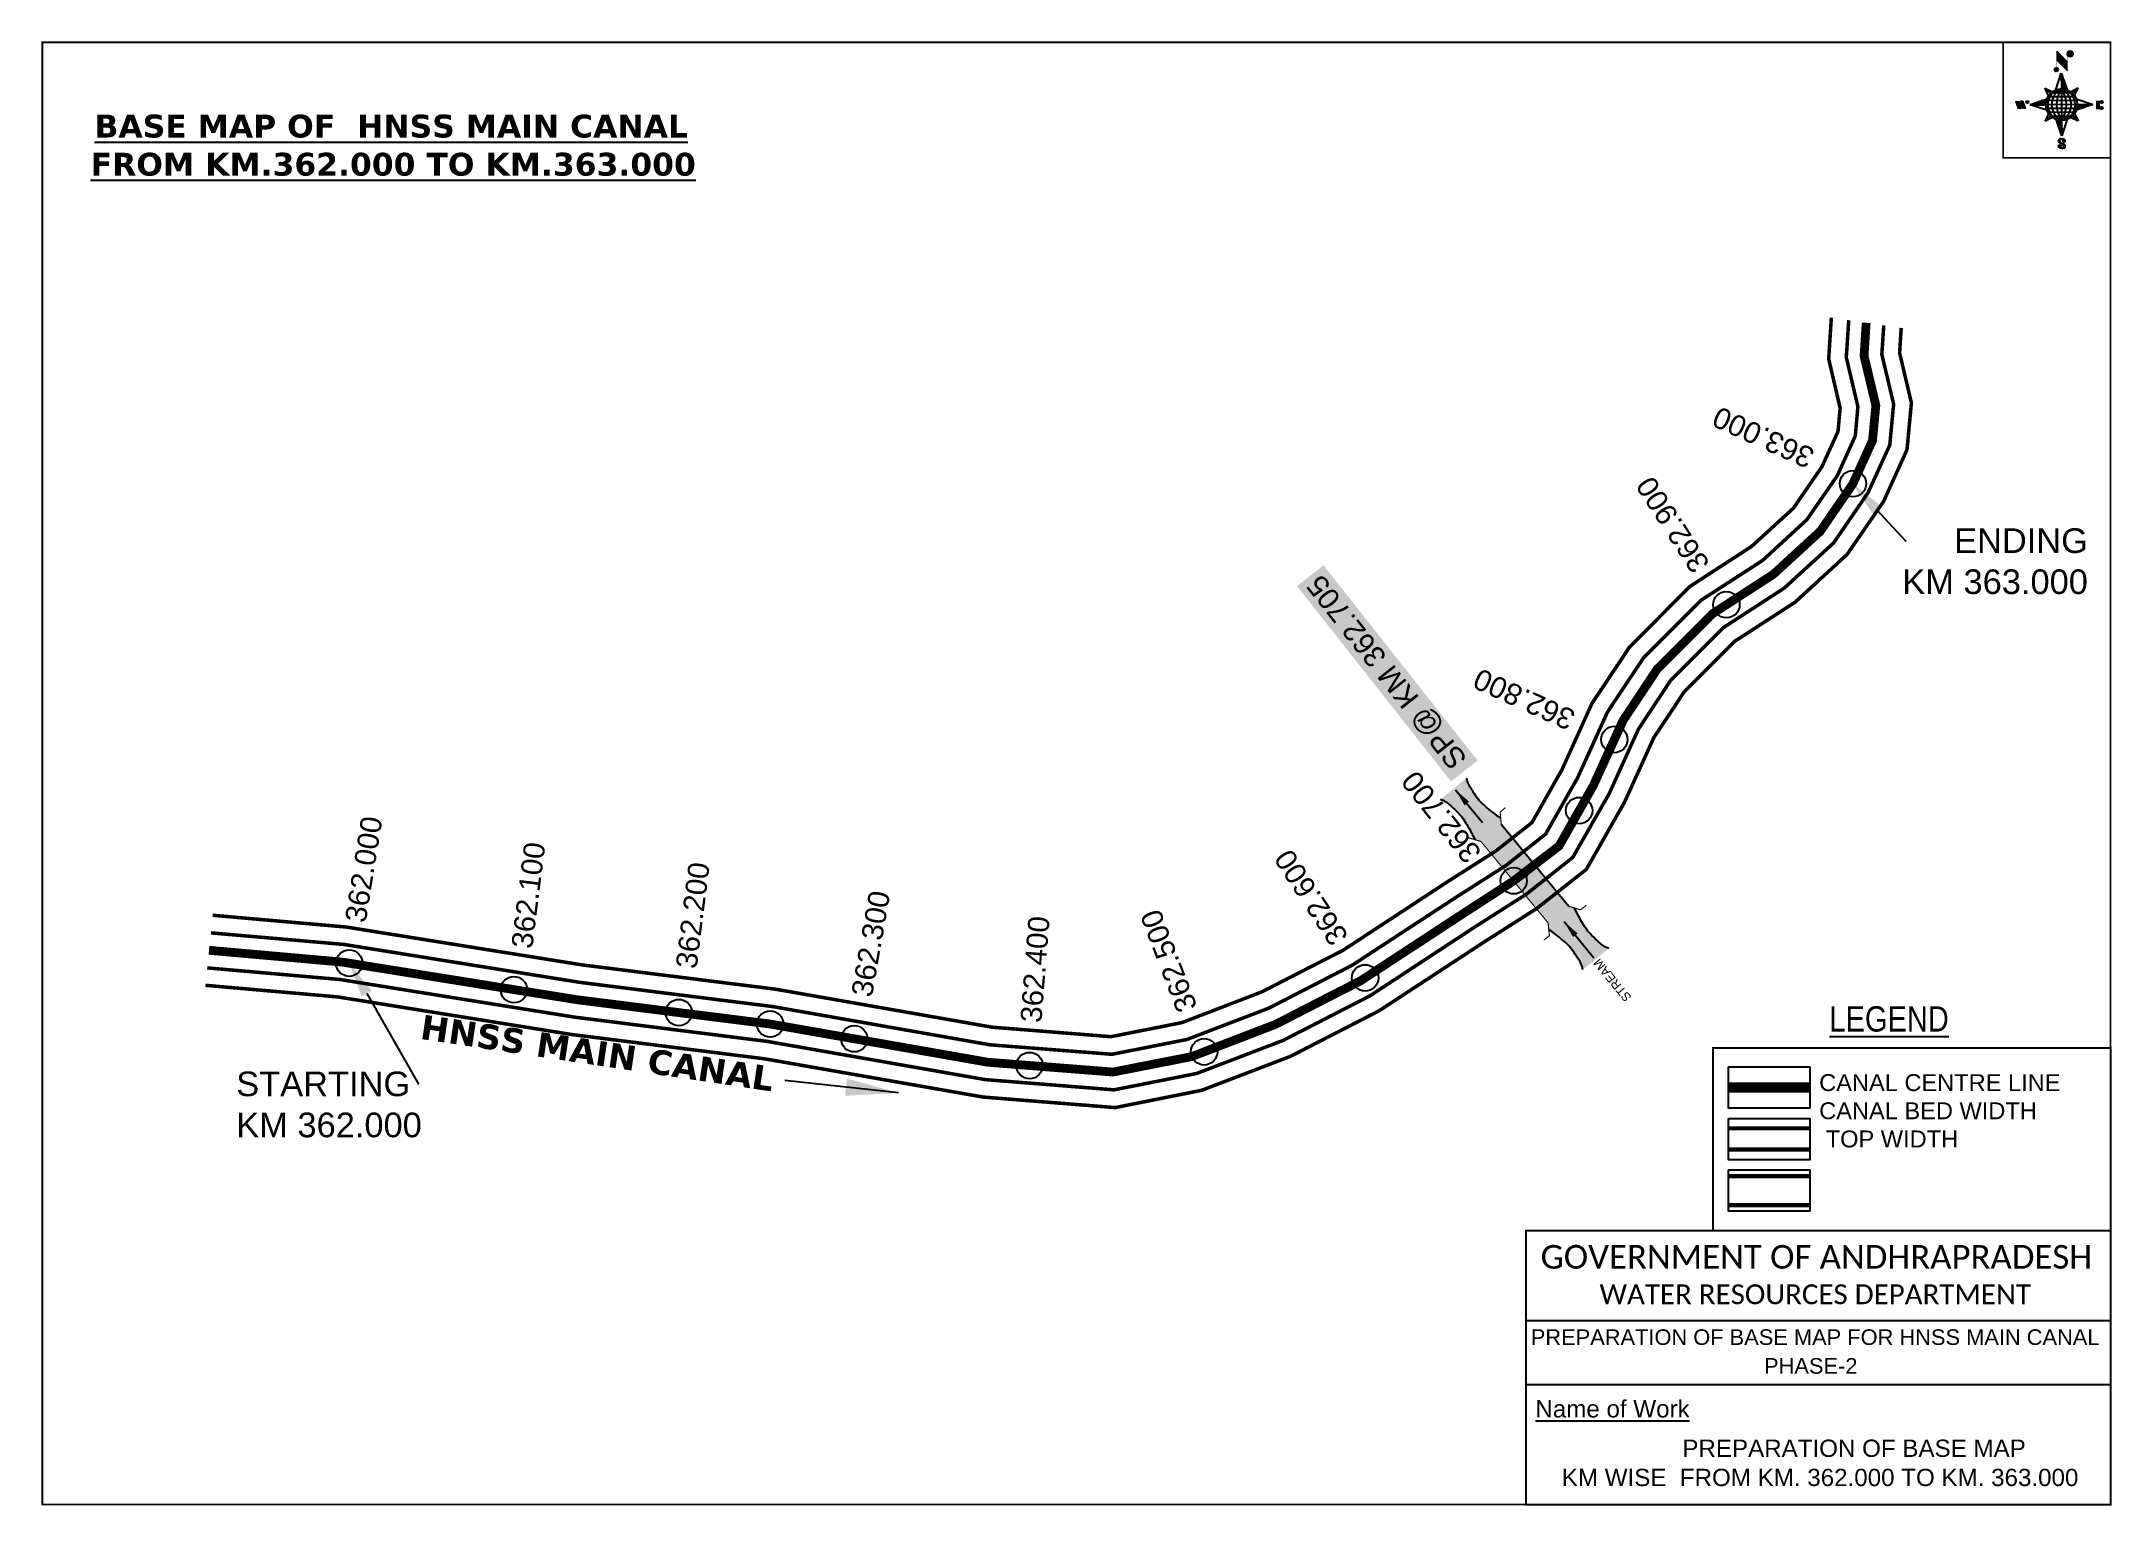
# Model space of a CAD drawing. Header units: inches. Extents: x 809893 to 811070, y 1578476 to 1579308.
import ezdxf
from ezdxf import colors
from ezdxf.entities.mleader import LeaderData, LeaderLine
from ezdxf.enums import TextEntityAlignment as Align
from ezdxf.math import Vec2, Vec3

# ---------------------------------------------------------------- set-up
doc = ezdxf.new("R2010")
doc.units = ezdxf.units.IN
doc.header["$LTSCALE"] = 15
doc.header["$MEASUREMENT"] = 0
doc.header["$PDMODE"] = 32
doc.header["$PDSIZE"] = 15
doc.linetypes.add('HIDDEN2', pattern=[0.1875, 0.125, -0.0625])
for name, color, linetype in [('AQUADUCT', 1, 'Continuous'), ('bord', 1, 'Continuous'), ('CANAL1', 7, 'Continuous'), ('CSMark', 72, 'Continuous'), ('DCBMS', 232, 'Continuous'), ('PAGE', 7, 'Continuous'), ('STRUCTURE', 5, 'Continuous'), ('TEXT', 6, 'Continuous')]:
    doc.layers.add(name, color=color, linetype=linetype)
doc.styles.add('ARIALN', font='ARIALN.TTF')
doc.styles.get("Standard").update_dxf_attribs({"font": 'arial.ttf'})
doc.dimstyles.get("Standard").update_dxf_attribs({"dimtxt": 20, "dimasz": 0.18, "dimexe": 0.18, "dimexo": 0.0625, "dimgap": 0.09, "dimtad": 0, "dimtih": 1, "dimtoh": 1, "dimdec": 4, "dimzin": 0, "dimdsep": 46, "dimtxsty": 'Standard', "dimcen": 0.09, "dimadec": 0, "dimazin": 0, "dimtfac": 1, "dimtdec": 4, "dimtofl": 0, "dimtmove": 0, "dimatfit": 3, "dimfxl": 0, "dimtolj": 1, "dimtzin": 0, "dimarcsym": 0})
pattern_1 = [(267.297113149, (-8720374.938, 50637915.138), (10.5367255337, -0.497431438), [])]
pattern_2 = [(357.297113149, (-8720374.938, 50637915.138), (0.497431438, 10.5367255337), [])]

# ---------------------------------------------------------------- blocks, each defined once
blk = doc.blocks.new('*X26')
at = {"color": 0, "linetype": 'Continuous'}
for p, q in [((6321.6, 240.5), (6322.3, 241.2)), ((6321.6, 240.3), (6322.3, 241)), ((6321.6, 240.1), (6322.3, 240.8)), ((6321.6, 239.9), (6322.4, 240.7)), ((6321.6, 239.8), (6322.4, 240.6)), ((6321.6, 239.6), (6322.5, 240.5)), ((6321.6, 239.4), (6322.5, 240.3)), ((6321.6, 239.2), (6322.6, 240.2)), ((6321.7, 239.1), (6322.6, 240.1)), ((6321.8, 240.8), (6322.4, 241.4)), ((6321.8, 239), (6322.7, 240)), ((6321.8, 239), (6322.8, 239.9)), ((6321.9, 238.9), (6322.9, 239.8)), ((6322, 238.8), (6323, 239.7)), ((6322.1, 241.3), (6322.4, 241.6)), ((6322.1, 238.7), (6323.1, 239.6)), ((6322.2, 238.6), (6323.1, 239.6)), ((6322.3, 238.5), (6323.2, 239.5)), ((6322.4, 238.5), (6323.3, 239.4)), ((6322.5, 238.4), (6323.4, 239.3)), ((6322.7, 238.4), (6323.6, 239.3)), ((6322.8, 238.3), (6323.7, 239.2)), ((6322.9, 238.3), (6323.8, 239.1)), ((6323.1, 238.2), (6323.9, 239.1)), ((6323.2, 238.2), (6324, 239)), ((6323.3, 238.2), (6324.2, 239)), ((6323.5, 238.1), (6324.3, 238.9)), ((6323.7, 238.1), (6324.4, 238.9)), ((6323.8, 238.1), (6324.6, 238.8)), ((6324.1, 238.2), (6324.7, 238.8)), ((6324.3, 238.3), (6324.9, 238.8)), ((6324.6, 238.3), (6325.1, 238.8)), ((6324.8, 238.4), (6325.2, 238.8)), ((6325.1, 238.5), (6325.4, 238.8)), ((6325.4, 238.6), (6325.6, 238.8))]:
    blk.add_line(p, q, dxfattribs=at)
blk = doc.blocks.new('*X25')
at = {"color": 0, "linetype": 'Continuous'}
for p, q in [((6324.4, 240.3), (6324.5, 240.4)), ((6324.6, 240.3), (6324.8, 240.5)), ((6324.7, 240.2), (6325, 240.5)), ((6324.8, 240.2), (6325.2, 240.6)), ((6325, 240.1), (6325.5, 240.6)), ((6325.1, 240.1), (6325.6, 240.6)), ((6325.2, 240), (6325.8, 240.6)), ((6325.3, 240), (6326, 240.6)), ((6325.4, 239.9), (6326.1, 240.6)), ((6325.5, 239.8), (6326.2, 240.5)), ((6325.6, 239.8), (6326.3, 240.5)), ((6325.7, 239.7), (6326.5, 240.4)), ((6325.9, 239.6), (6326.6, 240.3)), ((6326, 239.5), (6326.7, 240.3)), ((6326, 239.4), (6326.8, 240.2)), ((6326.1, 239.3), (6327, 240.2)), ((6326.2, 239.3), (6327.1, 240.1)), ((6326.3, 239.2), (6327.1, 240)), ((6326.4, 239.1), (6327.2, 239.9)), ((6326.5, 239), (6327.3, 239.8)), ((6326.5, 238.9), (6327.4, 239.7)), ((6326.6, 238.8), (6327.5, 239.6)), ((6326.7, 238.7), (6327.5, 239.5)), ((6326.8, 238.6), (6327.6, 239.4)), ((6326.8, 238.5), (6327.7, 239.3)), ((6326.8, 236.5), (6327.4, 237)), ((6326.9, 238.3), (6327.8, 239.2)), ((6326.9, 238.2), (6327.9, 239.1)), ((6326.9, 236.8), (6327.6, 237.4)), ((6327, 238.1), (6327.8, 239)), ((6327, 237.9), (6327.8, 238.8)), ((6327, 237.8), (6327.8, 238.6)), ((6327, 237.6), (6327.8, 238.4)), ((6327, 237.4), (6327.8, 238.2)), ((6327, 237.3), (6327.8, 238)), ((6327, 237.1), (6327.8, 237.9))]:
    blk.add_line(p, q, dxfattribs=at)
blk = doc.blocks.new('H')
at = {"layer": 'bord', "extrusion": (0.000427885, 0.004792, 0.999988)}
h = blk.add_hatch(dxfattribs=at)
h.set_pattern_fill('LINE', color=8, scale=84.387686, angle=-2.7029, style=0)
h.set_pattern_definition(pattern_2)
h.paths.add_polyline_path([(-492, 786, -0.090992), (-448, 775), (-486, 912)])
h = blk.add_hatch(dxfattribs=at)
h.set_pattern_fill('LINE', color=8, scale=84.387686, angle=-92.7029, style=0)
h.set_pattern_definition(pattern_1)
h.paths.add_polyline_path([(-625, 665, -0.090992), (-615, 710), (-751, 671)])
h = blk.add_hatch(dxfattribs=at)
h.set_pattern_fill('LINE', color=8, scale=84.387686, angle=-2.7029, style=0)
h.set_pattern_definition(pattern_2)
h.paths.add_polyline_path([(-504, 533, -0.090992), (-549, 543), (-510, 406)])
h = blk.add_hatch(dxfattribs=at)
h.set_pattern_fill('LINE', color=8, scale=84.387686, angle=-92.7029, style=0)
h.set_pattern_definition(pattern_1)
h.paths.add_polyline_path([(-246, 647), (-372, 653, -0.090992), (-382, 609)])
for p, q in [((-519, 1020, -1217), (-435, 927, -1216)), ((-516, 1087, -1217), (-432, 994, -1217)), ((-538, 774, -1216), (-487, 906, -1216)), ((-487, 906, -1216), (-493, 780, -1216)), ((-487, 906, -1216), (-448, 769, -1216)), ((-865, 701, -1215), (-847, 638, -1215)), ((-847, 700, -1215), (-829, 637, -1215)), ((-829, 699, -1215), (-811, 636, -1215)), ((-829, 699, -1215), (-811, 698, -1215)), ((-811, 698, -1215), (-794, 635, -1215)), ((-752, 665, -1215), (-615, 704, -1215)), ((-627, 794, -1216), (-567, 760, -1216)), ((-627, 794, -1216), (-584, 747, -1215)), ((-599, 731, -1215), (-627, 794, -1216)), ((-421, 753, -1216), (-359, 781, -1216)), ((-359, 781, -1216), (-405, 739, -1216)), ((-359, 781, -1216), (-392, 721, -1215)), ((-379, 693, -1215), (-246, 641, -1215)), ((-213, 669, -1215), (-217, 601, -1215)), ((-752, 665, -1215), (-625, 659, -1215)), ((-619, 614, -1215), (-752, 665, -1215)), ((-639, 526, -1214), (-606, 585, -1215)), ((-639, 526, -1214), (-593, 568, -1215)), ((-577, 553, -1215), (-639, 526, -1214)), ((-511, 400, -1214), (-549, 537, -1214)), ((-460, 533, -1215), (-511, 400, -1214)), ((-505, 527, -1214), (-511, 400, -1214)), ((-371, 513, -1214), (-431, 546, -1215)), ((-371, 513, -1214), (-414, 560, -1215)), ((-399, 576, -1215), (-371, 513, -1214)), ((-246, 641, -1215), (-383, 603, -1215)), ((-373, 647, -1215), (-246, 641, -1215)), ((-197, 600, -1215), (-194, 668, -1215))]:
    blk.add_line(p, q, dxfattribs=at)
at = {"layer": 'bord', "color": 8, "linetype": 'ByBlock', "extrusion": (0.000427885, 0.004792, 0.999988)}
for p, q in [((-375, 679, -1215), (-620, 691, -1215)), ((-386, 711, -1215), (-605, 722, -1215)), ((-411, 744, -1216), (-578, 752, -1216)), ((-493, 780, -1216), (-505, 527, -1214)), ((-373, 647, -1215), (-625, 659, -1215)), ((-378, 616, -1215), (-623, 628, -1215)), ((-392, 585, -1215), (-611, 595, -1215)), ((-420, 555, -1215), (-587, 562, -1215))]:
    blk.add_line(p, q, dxfattribs=at)
at = {"layer": 'bord', "extrusion": (0.000427885, 0.004792, 0.999988), "elevation": -1212}
for points, const_width in [([(-522, 960), (-516, 1093)], 1.61), ([(-434, 933), (-428, 1066)], 1.61), ([(-870, 707), (-846, 706)], 0.642), ([(-829, 643), (-821, 678)], 0.642), ([(-793, 641), (-782, 694)], 0.642), ([(-223, 676), (-174, 673)], 0.706), ([(-829, 643), (-855, 644)], 0.642), ([(-811, 642), (-784, 641)], 0.642), ([(-177, 605), (-226, 607)], 0.706), ([(-195, 645), (-185, 644)], 0.706)]:
    blk.add_lwpolyline(points, dxfattribs=dict(at, const_width=const_width))
for points, const_width in [([(-414, 1073, 1), (-398, 1058, 1)], 22.3), ([(-530, 950, 1), (-520, 939, 1)], 14.8), ([(-776, 697, 1), (-769, 690, 1)], 8.9), ([(-180, 618, 1), (-173, 611, 1)], 9.79), ([(-178, 667, 1), (-171, 660, 1)], 9.79), ([(-490, 362, 1), (-498, 369, 1)], 11.1), ([(-525, 322, 1), (-533, 329, 1)], 11.1)]:
    blk.add_lwpolyline(points, format="xyb", close=True, dxfattribs=dict(at, const_width=const_width))
for points in [[(-537, 317), (-531, 310), (-520, 307), (-505, 307), (-494, 310), (-486, 318), (-487, 326), (-491, 333), (-494, 336), (-503, 341), (-522, 347), (-530, 352), (-534, 355), (-537, 363), (-537, 373), (-530, 381), (-520, 384), (-504, 384), (-493, 380), (-487, 373)], [(-522, 348), (-526, 354), (-528, 361), (-528, 371), (-526, 375), (-521, 381), (-515, 384)], [(-505, 307), (-499, 312), (-497, 319), (-497, 327), (-501, 335), (-509, 343)]]:
    blk.add_lwpolyline(points, dxfattribs=at)
at = {"layer": 'bord', "extrusion": (0.000427885, 0.004792, 0.999988)}
for centre, radius in [((-406, 1065, -1212), 22.3), ((-525, 944, -1212), 14.8), ((-773, 694, -1212), 8.9), ((-498, 659, -1212), 127), ((-177, 615, -1212), 9.79), ((-174, 663, -1212), 9.79), ((-494, 365, -1212), 11.1), ((-529, 325, -1212), 11.1)]:
    blk.add_circle(centre, radius, dxfattribs=at)
at = {"layer": 'bord', "color": 8, "linetype": 'ByBlock', "extrusion": (0.000427885, 0.004792, 0.999988)}
for centre, radius, start, end in [((-482, 658, -1212), 128, 94.9254, 259.6691), ((-437, 656, -1212), 141, 113.2864, 241.308), ((-316, 651, -1212), 222, 142.5892, 212.0053), ((-560, 662, -1212), 141, 293.2864, 61.308), ((-681, 668, -1212), 222, 322.5892, 32.0053), ((-515, 660, -1212), 128, 274.9254, 79.6691)]:
    blk.add_arc(centre, radius, start, end, dxfattribs=at)
at = {"layer": 'bord', "extrusion": (0.000427885, 0.004792, 0.999988)}
for points in [[(-516, 1093, -1212), (-431, 1000, -1212), (-519, 1026, -1212), (-434, 933, -1212)], [(-864, 707, -1212), (-846, 706, -1212), (-846, 644, -1212), (-829, 643, -1212)], [(-829, 705, -1212), (-811, 704, -1212), (-811, 642, -1212), (-793, 641, -1212)], [(-193, 674, -1212), (-197, 606, -1212), (-213, 675, -1212), (-216, 607, -1212)]]:
    blk.add_solid(points, dxfattribs=at)
at = {"layer": 'bord', "extrusion": (0.000427885, 0.004792, 0.999988), "xscale": 7.977342409717546, "yscale": 7.977342408231451, "zscale": 7.977342408476333, "rotation": 138.0840426661453}
for name, p in [('*X25', (38301, -31929, -1212)), ('*X26', (38314, -31951, -1212))]:
    blk.add_blockref(name, p, dxfattribs=at)
blk = doc.blocks.new('SP')
at = {"layer": 'STRUCTURE'}
h = blk.add_hatch(dxfattribs=at)
h.set_pattern_fill('DASH', color=256, scale=8, style=0)
edge = h.paths.add_edge_path()
edge.add_spline(control_points=[(769825.7, 1706742.1), (769825.3, 1706741.8), (769823.8, 1706740.8), (769820.9, 1706740.3), (769817, 1706739.7), (769811.4, 1706738.9), (769804, 1706739.7), (769798.4, 1706741), (769795.6, 1706741.6)], knot_values=[0, 0, 0, 0, 1.613557, 5.24513, 8.624976, 13.470124, 22.190216, 30.746377, 30.746377, 30.746377, 30.746377], degree=3, periodic=0)
edge.add_line((769795.6, 1706741.6), (769792.6, 1706739.6))
edge.add_line((769792.6, 1706739.6), (769732.6, 1706739.6))
edge.add_line((769732.6, 1706739.6), (769729.6, 1706741.6))
edge.add_spline(control_points=[(769729.6, 1706741.6), (769726.9, 1706740.9), (769721.3, 1706739.5), (769713.9, 1706738.5), (769708.3, 1706739.1), (769704.4, 1706739.6), (769701.5, 1706740), (769700, 1706741), (769699.5, 1706741.3)], knot_values=[0, 0, 0, 0, 8.556161, 17.276253, 22.121402, 25.501247, 29.13282, 30.746377, 30.746377, 30.746377, 30.746377], degree=3, periodic=0)
edge.add_line((769699.5, 1706741.3), (769699.5, 1706722.1))
edge.add_spline(control_points=[(769699.5, 1706722.1), (769700, 1706722.4), (769701.4, 1706723.4), (769704.3, 1706724), (769708.2, 1706724.5), (769713.8, 1706725.3), (769721.2, 1706724.5), (769726.8, 1706723.3), (769729.6, 1706722.6)], knot_values=[0, 0, 0, 0, 1.613557, 5.24513, 8.624976, 13.470124, 22.190216, 30.746377, 30.746377, 30.746377, 30.746377], degree=3, periodic=0)
edge.add_line((769729.6, 1706722.6), (769732.6, 1706724.6))
edge.add_line((769732.6, 1706724.6), (769792.6, 1706724.6))
edge.add_line((769792.6, 1706724.6), (769795.6, 1706722.6))
edge.add_spline(control_points=[(769795.6, 1706722.6), (769798.4, 1706723.3), (769803.9, 1706724.8), (769811.3, 1706725.8), (769817, 1706725.1), (769820.9, 1706724.7), (769823.8, 1706724.2), (769825.2, 1706723.3), (769825.7, 1706723)], knot_values=[0, 0, 0, 0, 8.556161, 17.276253, 22.121402, 25.501247, 29.13282, 30.746377, 30.746377, 30.746377, 30.746377], degree=3, periodic=0)
edge.add_line((769825.7, 1706723), (769825.7, 1706742.1))
h.paths.add_polyline_path([(769764.2, 1706732.1, -1), (769761.1, 1706732.1, -1)], flags=0)
h.paths.add_polyline_path([(769761.1, 1706732.1, 1), (769764.2, 1706732.1, 1)], flags=16)
at = {"layer": 'STRUCTURE', "const_width": 0.628}
for points in [[(769726.6, 1706747.6), (769726.6, 1706743.6), (769732.6, 1706739.6), (769792.6, 1706739.6), (769798.6, 1706743.6), (769798.6, 1706747.6)], [(769726.6, 1706716.6), (769726.6, 1706720.6), (769732.6, 1706724.6), (769792.6, 1706724.6), (769798.6, 1706720.6), (769798.6, 1706716.6)]]:
    blk.add_lwpolyline(points, dxfattribs=at)
at = {"layer": 'STRUCTURE', "color": 3}
blk.add_lwpolyline([(769732.6, 1706724.6), (769792.6, 1706724.6)], dxfattribs=at)
blk.add_lwpolyline([(769732.6, 1706724.6), (769792.6, 1706724.6)], dxfattribs=at)
at = {"layer": 'STRUCTURE', "color": 0}
blk.add_circle((769762.6, 1706732.1), 1.55, dxfattribs=at)
at = {"layer": 'STRUCTURE'}
for points in [[(769699.5, 1706741.3), (769700.9, 1706740.5), (769704.4, 1706739.6), (769707.8, 1706739.2), (769712.6, 1706738.8), (769721.3, 1706739.7), (769729.6, 1706741.6)], [(769825.7, 1706742.1), (769824.3, 1706741.3), (769820.8, 1706740.3), (769817.5, 1706739.8), (769812.7, 1706739.2), (769804, 1706739.9), (769795.6, 1706741.6)], [(769699.5, 1706722.1), (769700.9, 1706723), (769704.4, 1706724), (769707.7, 1706724.5), (769712.5, 1706725), (769721.2, 1706724.4), (769729.6, 1706722.6)], [(769825.7, 1706723), (769824.3, 1706723.8), (769820.8, 1706724.7), (769817.4, 1706725.1), (769812.6, 1706725.5), (769803.9, 1706724.6), (769795.6, 1706722.6)]]:
    blk.add_spline(points, degree=3, dxfattribs=at)
at = {"layer": 'STRUCTURE', "color": 0}
blk.add_text('STREAM', height=5, dxfattribs=at).set_placement((769684.3, 1706732.1), align=Align.MIDDLE_CENTER)
for points in [[(769727.4, 1706732.1), (769700.8, 1706732.1)], [(769824.4, 1706732.1), (769800.5, 1706732.1)]]:
    blk.add_leader(points, dimstyle='Standard', override={"dimasz": 10, "dimgap": 0.09, "dimtad": 0}, dxfattribs=at)

msp = doc.modelspace()

# ---------------------------------------------------------------- linework, layer by layer
at = {"layer": 'CANAL1', "color": 1, "linetype": 'HIDDEN2', "ltscale": 8, "const_width": 5}
msp.add_lwpolyline([(809988.7, 1578791.8), (810064.4, 1578785.1), (810197.9, 1578763.7), (810255.7, 1578756.4), (810307.6, 1578749.9), (810431.1, 1578728.2), (810502.4, 1578722.6), (810547.2, 1578731.4), (810595, 1578749.8), (810643.3, 1578774.6), (810703, 1578813.7), (810730, 1578831.2), (810755.9, 1578851.1), (810775.3, 1578885.3), (810792.2, 1578922.3), (810811.6, 1578951.5), (810843, 1578983), (810877.7, 1579005.5), (810904.3, 1579029.9), (810922.8, 1579056.8), (810934, 1579081.5), (810935.9, 1579101.4), (810929.2, 1579129.6), (810930.4, 1579148.4)], dxfattribs=at)
at = {"layer": 'CANAL1', "color": 5, "const_width": 2}
for points in [[(809989.8, 1578801.7), (810065.6, 1578795.1), (810199.3, 1578773.6), (810309.1, 1578759.8), (810432.4, 1578738.1), (810501.8, 1578732.7), (810544.4, 1578741.1), (810590.9, 1578758.9), (810638.3, 1578783.3), (810697.6, 1578822.1), (810725.7, 1578840), (810748.2, 1578857.8), (810766.4, 1578889.8), (810783.4, 1578927.2), (810803.8, 1578957.9), (810836.7, 1578990.8), (810871.6, 1579013.4), (810896.7, 1579036.5), (810914.1, 1579061.7), (810924.2, 1579084.1), (810925.7, 1579100.7), (810919.1, 1579128.8), (810920.5, 1579149.9)], [(809987.7, 1578781.8), (810063.1, 1578775.2), (810196.5, 1578753.8), (810306.1, 1578740), (810429.9, 1578718.3), (810503, 1578712.5), (810550, 1578721.8), (810599.1, 1578740.6), (810648.4, 1578765.9), (810708.4, 1578805.3), (810737.3, 1578823.7), (810763.6, 1578844.5), (810784.3, 1578880.7), (810801, 1578917.5), (810819.3, 1578945.2), (810849.3, 1578975.2), (810883.8, 1578997.6), (810911.9, 1579023.3), (810931.5, 1579051.9), (810943.8, 1579078.9), (810946, 1579102.2), (810939.3, 1579130.4), (810940.4, 1579146.9)]]:
    msp.add_lwpolyline(points, dxfattribs=at)
at = {"layer": 'CANAL1', "color": 200, "const_width": 2}
for points in [[(809990.8, 1578811.7), (810066.8, 1578805), (810200.7, 1578783.5), (810310.6, 1578769.7), (810433.7, 1578748.1), (810501.2, 1578742.7), (810541.6, 1578750.7), (810586.8, 1578768.1), (810633.3, 1578791.9), (810692.1, 1578830.5), (810719.9, 1578848.2), (810740.5, 1578864.4), (810757.5, 1578894.4), (810774.6, 1578932.1), (810796, 1578964.2), (810830.3, 1578998.6), (810865.4, 1579021.4), (810889.1, 1579043.1), (810905.3, 1579066.7), (810914.4, 1579086.7), (810915.6, 1579100), (810909.1, 1579127.9), (810910.6, 1579151.3)], [(809986.7, 1578771.9), (810061.9, 1578765.3), (810195.1, 1578743.9), (810304.6, 1578730.1), (810428.6, 1578708.4), (810503.6, 1578702.4), (810552.7, 1578712.2), (810603.2, 1578731.5), (810653.4, 1578757.3), (810713.9, 1578796.9), (810743.1, 1578815.5), (810771.4, 1578837.8), (810793.2, 1578876.2), (810809.7, 1578912.6), (810827.1, 1578938.8), (810855.7, 1578967.4), (810890, 1578989.6), (810919.5, 1579016.7), (810940.3, 1579046.9), (810953.6, 1579076.3), (810956.1, 1579102.9), (810949.4, 1579131.3), (810950.3, 1579145.5)]]:
    msp.add_lwpolyline(points, dxfattribs=at)
at = {"layer": 'CANAL1', "color": 1, "linetype": 'HIDDEN2', "ltscale": 100, "const_width": 6, "elevation": -0.4}
msp.add_lwpolyline([(810898.3, 1578713.8), (810852.2, 1578713.8)], dxfattribs=at)
at = {"layer": 'CANAL1', "color": 5, "const_width": 2.4, "elevation": -0.4}
for points in [[(810898.3, 1578690.6), (810852.2, 1578690.6)], [(810898.3, 1578678.6), (810852.2, 1578678.6)]]:
    msp.add_lwpolyline(points, dxfattribs=at)
at = {"layer": 'CANAL1', "color": 200, "const_width": 2.4, "elevation": -0.4}
for points in [[(810898.3, 1578663.4), (810852.2, 1578663.4)], [(810898.3, 1578646.9), (810852.2, 1578646.9)]]:
    msp.add_lwpolyline(points, dxfattribs=at)
at = {"layer": 'CSMark', "color": 3}
for p in [(810922.9, 1579057), (810851, 1578988.2), (810787.3, 1578911.6), (810767.3, 1578871.2), (810730.1, 1578831.3), (810068.4, 1578784.5), (810162, 1578769.4), (810645.7, 1578776.1), (810255.7, 1578756.4), (810307.6, 1578749.9), (810355.4, 1578741.5), (810554.2, 1578734.1), (810455, 1578726.3)]:
    msp.add_point(p, dxfattribs=at)
at = {"layer": 'PAGE', "const_width": 1}
msp.add_lwpolyline([(809894, 1578476.8), (811069.3, 1578476.8), (811069.3, 1579307.8), (809894, 1579307.8), (809894, 1578476.8)], dxfattribs=at)
at = {"layer": 'PAGE'}
for points, const_width in [([(811069.3, 1579307.8), (811008.2, 1579307.8), (811008.2, 1579242.1), (811069.3, 1579242.1)], 1), ([(810843.4, 1578736.3), (811069.3, 1578736.3), (811069.3, 1578632.5), (810843.4, 1578632.5)], 1.2), ([(810737.1, 1578632.5), (811069.3, 1578632.5), (811069.3, 1578476.8), (810737.1, 1578476.8)], 1.2)]:
    msp.add_lwpolyline(points, close=True, dxfattribs=dict(at, const_width=const_width))
at = {"layer": 'PAGE', "elevation": -0.4}
for points in [[(810852.2, 1578725.6), (810898.3, 1578725.6), (810898.3, 1578702.1), (810852.2, 1578702.1)], [(810852.2, 1578696.3), (810898.3, 1578696.3), (810898.3, 1578672.8), (810852.2, 1578672.8)], [(810852.2, 1578667.1), (810898.3, 1578667.1), (810898.3, 1578643.5), (810852.2, 1578643.5)]]:
    msp.add_lwpolyline(points, close=True, dxfattribs=at)
at = {"layer": 'PAGE'}
for points in [[(810737.1, 1578581.5), (811069.3, 1578581.5)], [(810737.1, 1578545.1), (811069.3, 1578545.1)]]:
    msp.add_lwpolyline(points, dxfattribs=at)

# ---------------------------------------------------------------- block references
at = {"layer": 'AQUADUCT', "color": 1, "xscale": 0.0703495379661093, "yscale": 0.07034953800030053, "zscale": 0.07034953795990817, "rotation": 3.078330607406165}
msp.add_blockref('H', (811078.9, 1579228.4, 85.4), dxfattribs=at)
at = {"layer": 'STRUCTURE', "color": 0, "rotation": 129.479097121604}
msp.add_blockref('SP', (2617501.3, 2069823.5), dxfattribs=at)

# ---------------------------------------------------------------- texts
at = {"layer": 'CANAL1', "insert": (810109.3, 1578755.5), "char_height": 14, "width": 205.129, "attachment_point": 1, "rotation": 351.4952}
msp.add_mtext('\\pi0.96322;{\\fVerdana|b1|i0|c0|p34;HNSS MAIN CANAL}', dxfattribs=at)
at = {"layer": 'CSMark', "color": 1}
for s, rotation, p in [('363.000', 155.5764, (810899.5, 1579070.7)), ('362.900', 122.941, (810836.9, 1579008.2)), ('362.800', 155.5615, (810763.6, 1578921.9)), ('362.700', 128.3478, (810707.7, 1578843.7)), ('362.000', 80.885, (810071.8, 1578807.9)), ('362.100', 82.8166, (810166.4, 1578793)), ('362.600', 123.2138, (810631.6, 1578796.4)), ('362.200', 82.8166, (810259.8, 1578781.6)), ('362.300', 80.0581, (810359.5, 1578765.7)), ('362.400', 85.4794, (810455.7, 1578750.8)), ('362.500', 110.9806, (810544.9, 1578757.4))]:
    msp.add_text(s, height=12, rotation=rotation, dxfattribs=at).set_placement(p, align=Align.MIDDLE_LEFT)
at = {"layer": 'PAGE', "extrusion": (0.000201441, 0.004807, 0.999988), "style": 'ARIALN'}
msp.add_text('%%ULEGEND', height=14.4, rotation=359.9999, dxfattribs=at).set_placement((810943.4, 1578733.8, 7752.1), align=Align.MIDDLE)
at = {"layer": 'PAGE', "extrusion": (0.000201441, 0.004807, 0.999988)}
for s, height, p in [('PREPARATION OF BASE MAP FOR HNSS MAIN CANAL', 8.878, (810739.8, 1578548.5, 7751.2)), ('%%UName of Work', 9.822, (810742.4, 1578507.3, 7749.9))]:
    msp.add_text(s, height=height, rotation=359.9999, dxfattribs=at).set_placement(p)
for s, height, p in [('PHASE-2', 8.88, (810898.9, 1578536.6, 7751.2)), ('PREPARATION OF BASE MAP', 9.822, (810923.5, 1578489.8, 7750)), ('KM WISE  FROM KM. 362.000 TO KM. 363.000', 9.822, (810904.2, 1578473.2, 7750))]:
    msp.add_text(s, height=height, rotation=359.9999, dxfattribs=at).set_placement(p, align=Align.MIDDLE_CENTER)
at = {"layer": 'PAGE', "extrusion": (0.000201441, 0.004807, 0.999988), "attachment_point": 1, "text_direction": (1, -1e-06, -0.000201)}
for s, insert, char_height, width in [('CANAL CENTRE LINE CANAL BED WIDTH {\\H2.3717x; }\\P TOP WIDTH{\\H1.9152x; }', (810903.7, 1578721.4, -0.4), 9.6, 168.926), ('\\pi3.5885;{\\fCalibri|b0|i0|c0|p34;\\H1.3333x;GOVERNMENT OF ANDHRAPRADESH\\P\\pi37.073;\\H0.83998x;WATER RESOURCES DEPARTMENT}', (810741.8, 1578624.3, -1.3), 10.059, 321.276)]:
    msp.add_mtext(s, dxfattribs=dict(at, insert=insert, char_height=char_height, width=width))
at = {"layer": 'STRUCTURE', "color": 5, "insert": (810695.1, 1578892.8), "char_height": 12, "width": 134.175, "attachment_point": 1, "rotation": 128.2611, "bg_fill": 1, "box_fill_scale": 1.3, "bg_fill_color": 7, "bg_fill_true_color": 16777215, "bg_fill_transparency": 4390977}
msp.add_mtext('\\pi0.58015;SP@ KM 362.705', dxfattribs=at)
at = {"layer": 'TEXT', "color": 1, "insert": (809901.9, 1579266.7), "char_height": 13, "width": 379.826, "attachment_point": 1}
msp.add_mtext('\\pi21.755;{\\fVerdana|b1|i0|c0|p34;\\LBASE MAP OF  HNSS MAIN CANAL \\P\\pi19.564;FROM KM.362.000 TO KM.363.000}', dxfattribs=at)

# ---------------------------------------------------------------- leaders
at = {"layer": 'CANAL1'}
msp.add_leader([(810380.6, 1578710.8), (810315.9, 1578717.8)], dimstyle='Standard', override={"dimasz": 30, "dimgap": 0.09, "dimtad": 0}, dxfattribs=at)
at = {"layer": 'DCBMS', "color": 5}
ml = msp.add_multileader_mtext('Standard', dxfattribs=at)
ml.set_content('STARTING\\PKM 362.000', color=5)
ml.set_leader_properties()
ml.build(insert=Vec2(0, 0))
ml.multileader.update_dxf_attribs({"dogleg_length": 0.36, "arrow_head_size": 20})
ctx = ml.context
ctx.base_point, ctx.char_height, ctx.arrow_head_size, ctx.landing_gap_size, ctx.plane_origin = Vec3(810004.2, 1578715.8), 14, 20, 0.09, Vec3(810175, 1578788.6)
notes = []
notes.append((ctx, [(0, (1, 1, 0), (810107.8, 1578715.8), (-1, 0), 0.36, [(0, [(810068.4, 1578784.5)], 0, [])])]))
ctx.mtext.insert, ctx.mtext.flow_direction = Vec3(810004.2, 1578722.9), 5
for ctx, leaders in notes:
    for number, flags, end, landing, length, lines in leaders:
        leader = LeaderData()
        leader.index, (leader.has_last_leader_line, leader.has_dogleg_vector, leader.attachment_direction) = number, flags
        leader.last_leader_point, leader.dogleg_vector, leader.dogleg_length = Vec3(end), Vec3(landing), length
        for number, points, colour, breaks in lines:
            line = LeaderLine()
            line.index, line.vertices, line.color, line.breaks = number, Vec3.list(points), colors.encode_raw_color(colour), breaks
            leader.lines.append(line)
        ctx.leaders.append(leader)

# ---------------------------------------------------------------- next in the draw order: leaders
ml = msp.add_multileader_mtext('Standard', dxfattribs=at)
ml.set_content('ENDING \\PKM 363.000', color=5)
ml.set_leader_properties()
ml.build(insert=Vec2(0, 0))
ml.multileader.update_dxf_attribs({"dogleg_length": 0.36, "arrow_head_size": 20})
ctx = ml.context
ctx.base_point, ctx.char_height, ctx.arrow_head_size, ctx.landing_gap_size, ctx.plane_origin = Vec3(810953.2, 1579024.5), 14, 20, 0.09, Vec3(811096.8, 1579236.9)
ctx.text_align_type = 2
notes = []
notes.append((ctx, [(1, (1, 1, 0), (810952.8, 1579024.5), (1, 0), 0.36, [(0, [(810922.8, 1579056.8)], 0, [])])]))
ctx.mtext.insert, ctx.mtext.width, ctx.mtext.alignment, ctx.mtext.flow_direction = Vec3(811056.4, 1579031.6), 109.049, 3, 5
ctx.mtext.has_bg_fill, ctx.mtext.bg_color, ctx.mtext.bg_scale_factor, ctx.mtext.bg_transparency, ctx.mtext.use_window_bg_color = 1, -1027028792, 1.5, 0, 1
for ctx, leaders in notes:
    for number, flags, end, landing, length, lines in leaders:
        leader = LeaderData()
        leader.index, (leader.has_last_leader_line, leader.has_dogleg_vector, leader.attachment_direction) = number, flags
        leader.last_leader_point, leader.dogleg_vector, leader.dogleg_length = Vec3(end), Vec3(landing), length
        for number, points, colour, breaks in lines:
            line = LeaderLine()
            line.index, line.vertices, line.color, line.breaks = number, Vec3.list(points), colors.encode_raw_color(colour), breaks
            leader.lines.append(line)
        ctx.leaders.append(leader)

doc.saveas('drawing.dxf')
